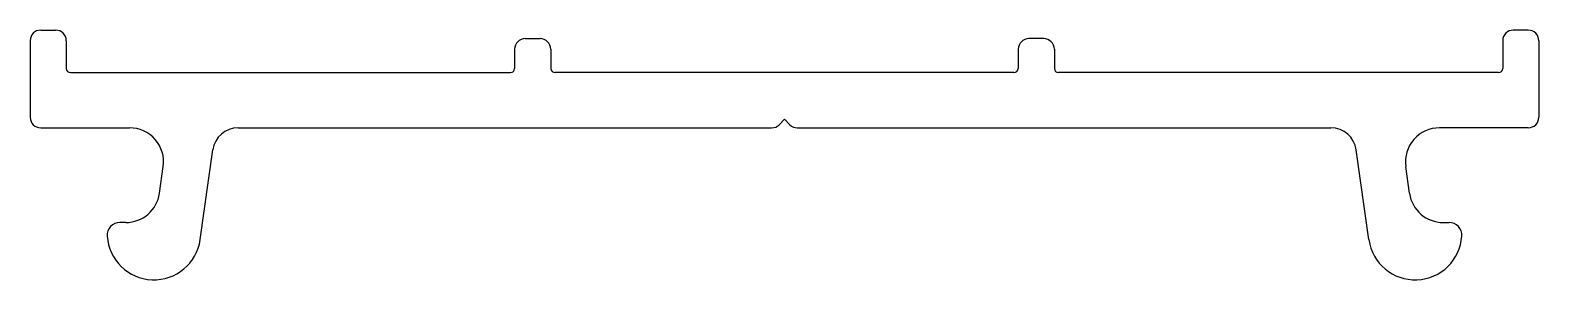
# Model space of a CAD drawing. Extents: x 1643.9 to 1679.4, y 2419.9 to 2425.8.
import ezdxf

# ---------------------------------------------------------------- set-up
doc = ezdxf.new("R2010")
doc.units = 0
doc.layers.get('0').update_dxf_attribs({"linetype": 'CONTINUOUS'})

msp = doc.modelspace()

# ---------------------------------------------------------------- linework, layer by layer
for p, q in [((1644.105, 2425.757), (1644.455, 2425.757)), ((1679.105, 2425.757), (1678.755, 2425.757)), ((1643.855, 2425.507), (1643.855, 2423.707)), ((1644.705, 2425.507), (1644.705, 2424.857)), ((1655.505, 2425.557), (1655.855, 2425.557)), ((1667.705, 2425.557), (1667.355, 2425.557)), ((1678.505, 2425.507), (1678.505, 2424.857)), ((1679.355, 2425.507), (1679.355, 2423.707)), ((1655.255, 2425.307), (1655.255, 2424.857)), ((1656.105, 2425.307), (1656.105, 2424.857)), ((1667.105, 2425.307), (1667.105, 2424.857)), ((1667.955, 2425.307), (1667.955, 2424.857)), ((1644.805, 2424.757), (1655.155, 2424.757)), ((1667.005, 2424.757), (1656.205, 2424.757)), ((1678.405, 2424.757), (1668.055, 2424.757)), ((1661.478, 2423.53), (1661.605, 2423.657)), ((1661.732, 2423.53), (1661.605, 2423.657)), ((1644.105, 2423.457), (1646.194, 2423.457)), ((1648.747, 2423.457), (1661.302, 2423.457)), ((1661.909, 2423.457), (1674.464, 2423.457)), ((1679.105, 2423.457), (1677.017, 2423.457)), ((1647.855, 2420.824), (1648.152, 2422.941)), ((1675.356, 2420.824), (1675.058, 2422.941)), ((1646.897, 2421.916), (1646.986, 2422.546)), ((1676.313, 2421.916), (1676.224, 2422.546)), ((1646.105, 2421.227), (1645.967, 2421.227)), ((1677.105, 2421.227), (1677.243, 2421.227))]:
    msp.add_line(p, q)
for centre, radius, start, end in [((1644.105, 2425.507), 0.25, 90, 180), ((1644.455, 2425.507), 0.25, 0, 90), ((1678.755, 2425.507), 0.25, 90, 180), ((1679.105, 2425.507), 0.25, 0, 90), ((1655.505, 2425.307), 0.25, 90, 180), ((1655.855, 2425.307), 0.25, 0, 90), ((1667.355, 2425.307), 0.25, 90, 180), ((1667.705, 2425.307), 0.25, 0, 90), ((1644.805, 2424.857), 0.1, 180, 270), ((1655.155, 2424.857), 0.1, 270, 360), ((1656.205, 2424.857), 0.1, 180, 270), ((1667.005, 2424.857), 0.1, 270, 360), ((1668.055, 2424.857), 0.1, 180, 270), ((1678.405, 2424.857), 0.1, 270, 0), ((1644.105, 2423.707), 0.25, 180, 270), ((1679.105, 2423.707), 0.25, 270, 360), ((1646.194, 2422.657), 0.8, 352, 90), ((1648.747, 2422.857), 0.6, 90, 172), ((1661.302, 2423.707), 0.25, 270, 315), ((1661.909, 2423.707), 0.25, 225, 270), ((1674.464, 2422.857), 0.6, 8, 90), ((1677.017, 2422.657), 0.8, 90, 188), ((1646.105, 2422.027), 0.8, 270, 352), ((1677.105, 2422.027), 0.8, 188, 270), ((1645.967, 2420.927), 0.3, 90, 183.5833), ((1677.243, 2420.927), 0.3, 356.4167, 90), ((1646.766, 2420.977), 1.1, 183.5833, 352), ((1676.445, 2420.977), 1.1, 188, 356.4167)]:
    msp.add_arc(centre, radius, start, end)

doc.saveas('drawing.dxf')
